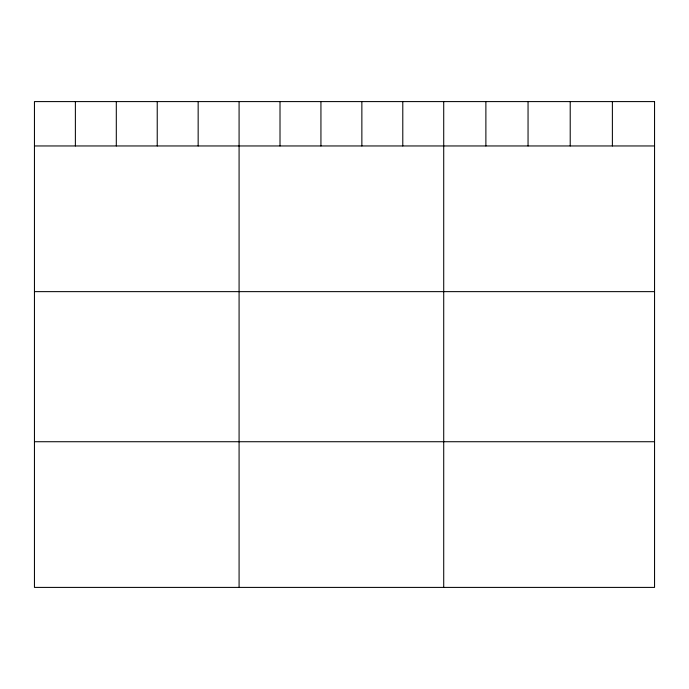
<?xml version="1.0" encoding="UTF-8"?>
<svg xmlns="http://www.w3.org/2000/svg" width="689" height="689" viewBox="0 0 689 689"><rect width="100%" height="100%" fill="white"/><g stroke="black" fill="none" stroke-linecap="round" stroke-linejoin="round"><path stroke-width="1.03" d="M34.45 145.956L654.55 145.956M34.45 291.636L654.55 291.636M34.45 441.727L654.55 441.727M612.383 101.593L612.383 145.956M570.216 101.593L570.216 145.956M528.05 101.593L528.05 145.956M485.883 101.593L485.883 145.956M443.716 101.593L443.716 587.407M402.789 101.593L402.789 145.956M361.863 101.593L361.863 145.956M320.936 101.593L320.936 145.956M280.01 101.593L280.01 145.956M239.083 101.593L239.083 587.407M198.156 101.593L198.156 145.956M157.23 101.593L157.23 145.956M116.303 101.593L116.303 145.956M75.377 101.593L75.377 145.956M654.55 101.593L34.45 101.593L34.45 587.407L654.55 587.407L654.55 101.593"/></g></svg>
